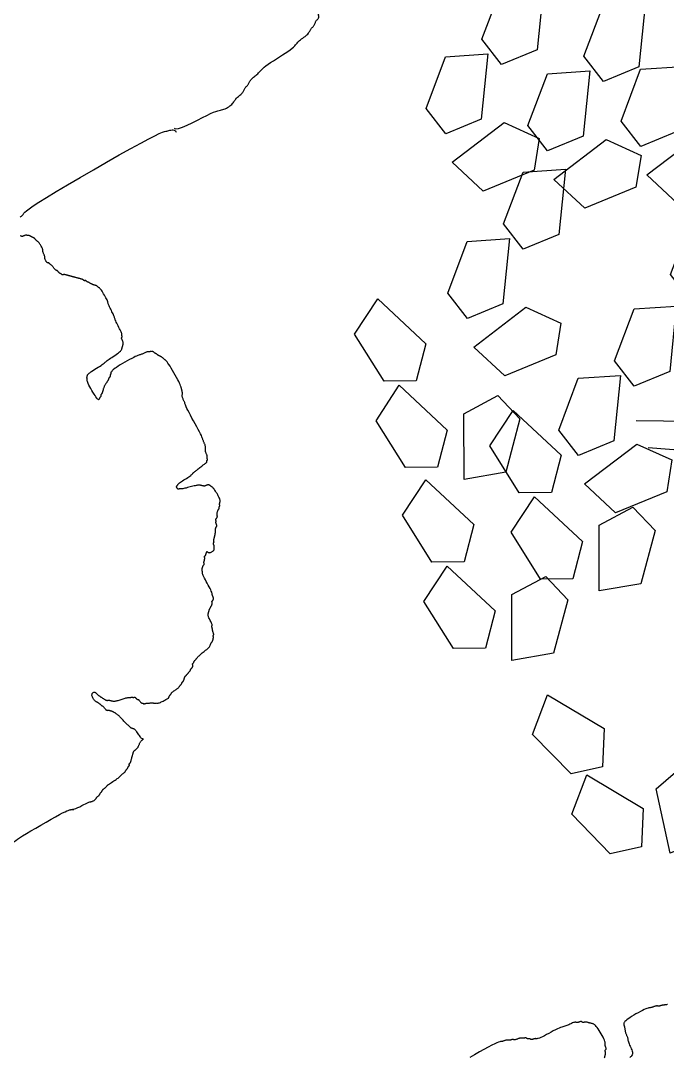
# Model space of a CAD drawing. Header units: metres. Extents: x 99558 to 100592, y 49739 to 50255.
# Drawn here: x 100025.617 to 100027.073, y 50061.805 to 50064.138 of the extents above; entities that cross this region are included whole.
import ezdxf

# ---------------------------------------------------------------- set-up
doc = ezdxf.new("R2010")
doc.units = ezdxf.units.M
doc.header["$MEASUREMENT"] = 0
doc.layers.add('Vegetation', color=100, linetype='Continuous')

# ---------------------------------------------------------------- blocks, each defined once
blk = doc.blocks.new('TREE-01')
for points in [[(5.233, -68.182), (5.321, -68.314), (5.562, -68.415), (5.922, -68.488), (6.367, -68.541), (6.861, -68.577), (7.372, -68.604), (7.863, -68.626), (8.301, -68.649), (8.66, -68.677), (8.943, -68.709), (9.164, -68.745), (9.335, -68.782), (9.469, -68.819), (9.577, -68.855), (9.673, -68.888), (9.769, -68.915), (9.874, -68.937), (9.99, -68.953), (10.111, -68.962), (10.236, -68.965), (10.36, -68.962), (10.482, -68.953), (10.597, -68.937), (10.703, -68.915), (10.797, -68.888), (10.881, -68.855), (10.957, -68.819), (11.028, -68.782), (11.095, -68.745), (11.162, -68.709), (11.231, -68.677), (11.303, -68.649), (11.381, -68.627), (11.463, -68.609), (11.549, -68.595), (11.636, -68.582), (11.724, -68.569), (11.809, -68.555), (11.892, -68.538), (11.97, -68.516), (12.042, -68.488), (12.108, -68.455), (12.17, -68.419), (12.228, -68.382), (12.283, -68.345), (12.336, -68.309), (12.387, -68.277), (12.437, -68.249), (12.487, -68.227), (12.537, -68.209), (12.587, -68.195), (12.637, -68.182), (12.687, -68.17), (12.737, -68.155), (12.787, -68.138), (12.837, -68.116), (12.887, -68.088), (12.938, -68.055), (12.991, -68.02), (13.045, -67.982), (13.103, -67.945), (13.165, -67.91), (13.232, -67.877), (13.304, -67.849), (13.382, -67.827), (13.465, -67.81), (13.554, -67.795), (13.646, -67.782), (13.741, -67.77), (13.839, -67.755), (13.938, -67.738), (14.038, -67.716), (14.139, -67.688), (14.244, -67.655), (14.359, -67.62), (14.488, -67.583), (14.636, -67.545), (14.807, -67.51), (15.006, -67.477), (15.238, -67.449), (15.506, -67.427), (15.8, -67.41), (16.112, -67.395), (16.431, -67.383), (16.746, -67.37), (17.049, -67.356), (17.328, -67.338), (17.573, -67.316), (17.777, -67.288), (17.945, -67.256), (18.083, -67.22), (18.198, -67.183), (18.298, -67.145), (18.389, -67.11), (18.478, -67.077), (18.573, -67.049), (18.679, -67.027), (18.794, -67.01), (18.916, -66.995), (19.04, -66.983), (19.165, -66.97), (19.286, -66.956), (19.402, -66.938), (19.507, -66.916), (19.601, -66.888), (19.684, -66.856), (19.758, -66.82), (19.824, -66.783), (19.884, -66.746), (19.939, -66.71), (19.991, -66.677), (20.041, -66.649), (20.091, -66.627), (20.141, -66.61), (20.191, -66.596), (20.241, -66.583), (20.291, -66.57), (20.341, -66.556), (20.391, -66.538), (20.441, -66.516), (20.491, -66.488), (20.541, -66.456), (20.591, -66.42), (20.641, -66.383), (20.691, -66.346), (20.741, -66.31), (20.791, -66.277), (20.841, -66.25), (20.891, -66.227), (20.94, -66.21), (20.988, -66.196), (21.033, -66.183), (21.075, -66.17), (21.113, -66.156), (21.147, -66.138), (21.175, -66.116), (21.197, -66.088), (21.214, -66.056), (21.229, -66.02), (21.242, -65.983), (21.254, -65.946), (21.269, -65.91), (21.286, -65.878), (21.308, -65.85), (21.336, -65.828), (21.37, -65.81), (21.408, -65.796), (21.45, -65.783), (21.495, -65.77), (21.543, -65.756), (21.592, -65.739), (21.642, -65.716), (21.692, -65.688), (21.743, -65.654), (21.795, -65.613), (21.85, -65.566), (21.908, -65.513), (21.97, -65.454), (22.037, -65.388), (22.109, -65.317), (22.187, -65.239), (22.269, -65.156), (22.355, -65.071), (22.442, -64.983), (22.53, -64.896), (22.615, -64.81), (22.698, -64.728), (22.776, -64.65), (22.848, -64.578), (22.914, -64.512), (22.976, -64.45), (23.034, -64.392), (23.089, -64.337), (23.142, -64.285), (23.193, -64.234), (23.243, -64.184), (23.293, -64.134), (23.344, -64.085), (23.396, -64.037), (23.451, -63.992), (23.509, -63.95), (23.571, -63.912), (23.638, -63.878), (23.71, -63.85), (23.788, -63.828), (23.871, -63.811), (23.959, -63.796), (24.051, -63.784), (24.147, -63.771), (24.244, -63.757), (24.343, -63.739), (24.443, -63.717), (24.543, -63.689), (24.643, -63.655), (24.743, -63.614), (24.844, -63.567), (24.944, -63.514), (25.044, -63.455), (25.144, -63.389), (25.244, -63.317), (25.344, -63.239), (25.445, -63.158), (25.547, -63.075), (25.652, -62.992), (25.76, -62.913), (25.872, -62.839), (25.989, -62.773), (26.111, -62.717), (26.238, -62.673), (26.367, -62.64), (26.493, -62.617), (26.611, -62.601), (26.717, -62.591), (26.805, -62.586), (26.871, -62.584), (26.911, -62.584), (26.922, -62.583), (26.906, -62.577), (26.87, -62.559), (26.82, -62.526), (26.76, -62.47), (26.696, -62.387), (26.633, -62.272), (26.578, -62.118), (26.534, -61.922), (26.5, -61.694), (26.473, -61.442), (26.453, -61.176), (26.435, -60.908), (26.418, -60.646), (26.4, -60.402), (26.378, -60.185), (26.35, -60.003), (26.316, -59.854), (26.278, -59.733), (26.236, -59.635), (26.191, -59.556), (26.143, -59.491), (26.094, -59.436), (26.044, -59.385), (25.994, -59.335), (25.945, -59.285), (25.898, -59.235), (25.852, -59.185), (25.81, -59.135), (25.772, -59.085), (25.739, -59.035), (25.711, -58.985), (25.689, -58.935), (25.671, -58.884), (25.657, -58.832), (25.644, -58.777), (25.631, -58.719), (25.617, -58.657), (25.599, -58.591), (25.577, -58.519), (25.549, -58.44), (25.516, -58.353), (25.478, -58.255), (25.436, -58.144), (25.39, -58.017), (25.343, -57.872), (25.294, -57.707), (25.244, -57.519), (25.194, -57.308), (25.144, -57.077), (25.094, -56.835), (25.044, -56.586), (24.994, -56.337), (24.944, -56.094), (24.894, -55.864), (24.844, -55.653), (24.794, -55.465), (24.743, -55.299), (24.693, -55.152), (24.643, -55.02), (24.593, -54.901), (24.543, -54.791), (24.493, -54.687), (24.443, -54.587), (24.393, -54.487), (24.343, -54.388), (24.293, -54.29), (24.243, -54.195), (24.193, -54.103), (24.143, -54.015), (24.093, -53.931), (24.043, -53.854), (23.993, -53.782), (23.943, -53.715), (23.893, -53.653), (23.843, -53.595), (23.793, -53.54), (23.743, -53.488), (23.693, -53.437), (23.643, -53.387), (23.593, -53.337), (23.543, -53.288), (23.493, -53.241), (23.443, -53.195), (23.393, -53.153), (23.343, -53.115), (23.293, -53.082), (23.243, -53.054), (23.193, -53.031), (23.144, -53.012), (23.096, -52.993), (23.051, -52.97), (23.009, -52.942), (22.971, -52.904), (22.937, -52.853), (22.909, -52.787), (22.887, -52.703), (22.87, -52.605), (22.855, -52.495), (22.842, -52.379), (22.83, -52.259), (22.815, -52.141), (22.798, -52.026), (22.776, -51.921), (22.748, -51.827), (22.715, -51.744), (22.68, -51.67), (22.642, -51.604), (22.605, -51.545), (22.569, -51.49), (22.537, -51.438), (22.509, -51.388), (22.487, -51.338), (22.469, -51.287), (22.455, -51.234), (22.442, -51.179), (22.429, -51.121), (22.415, -51.06), (22.398, -50.993), (22.376, -50.921), (22.348, -50.843), (22.314, -50.761), (22.276, -50.675), (22.234, -50.588), (22.189, -50.501), (22.141, -50.415), (22.092, -50.332), (22.042, -50.255), (21.992, -50.182), (21.943, -50.112), (21.895, -50.04), (21.85, -49.963), (21.808, -49.877), (21.77, -49.777), (21.737, -49.66), (21.708, -49.522), (21.687, -49.36), (21.673, -49.181), (21.669, -48.991), (21.675, -48.797), (21.694, -48.606), (21.727, -48.425), (21.776, -48.261), (21.842, -48.122), (21.926, -48.012), (22.023, -47.931), (22.13, -47.877), (22.242, -47.847), (22.354, -47.839), (22.461, -47.85), (22.559, -47.879), (22.642, -47.922), (22.709, -47.978), (22.759, -48.045), (22.797, -48.121), (22.826, -48.205), (22.848, -48.296), (22.867, -48.391), (22.887, -48.489), (22.909, -48.588), (22.937, -48.688), (22.971, -48.788), (23.009, -48.888), (23.051, -48.988), (23.096, -49.088), (23.144, -49.188), (23.193, -49.288), (23.243, -49.388), (23.293, -49.488), (23.343, -49.588), (23.393, -49.688), (23.443, -49.788), (23.493, -49.888), (23.543, -49.988), (23.593, -50.088), (23.643, -50.188), (23.693, -50.288), (23.743, -50.386), (23.793, -50.481), (23.843, -50.571), (23.893, -50.655), (23.943, -50.732), (23.993, -50.798), (24.043, -50.854), (24.093, -50.899), (24.143, -50.933), (24.193, -50.959), (24.243, -50.979), (24.293, -50.997), (24.343, -51.014), (24.393, -51.032), (24.443, -51.054), (24.493, -51.082), (24.543, -51.116), (24.593, -51.154), (24.643, -51.196), (24.693, -51.241), (24.743, -51.289), (24.794, -51.338), (24.844, -51.388), (24.894, -51.438), (24.945, -51.488), (24.997, -51.538), (25.052, -51.588), (25.11, -51.638), (25.172, -51.688), (25.238, -51.738), (25.31, -51.787), (25.389, -51.837), (25.476, -51.887), (25.574, -51.937), (25.686, -51.987), (25.813, -52.037), (25.958, -52.087), (26.123, -52.137), (26.311, -52.187), (26.522, -52.237), (26.752, -52.287), (26.992, -52.337), (27.237, -52.387), (27.478, -52.437), (27.709, -52.487), (27.922, -52.537), (28.112, -52.587), (28.272, -52.637), (28.405, -52.686), (28.514, -52.734), (28.604, -52.779), (28.678, -52.821), (28.74, -52.859), (28.795, -52.892), (28.846, -52.92), (28.896, -52.943), (28.946, -52.96), (28.996, -52.974), (29.046, -52.987), (29.096, -53), (29.146, -53.014), (29.196, -53.032), (29.246, -53.054), (29.296, -53.082), (29.346, -53.114), (29.396, -53.15), (29.446, -53.187), (29.496, -53.224), (29.546, -53.26), (29.596, -53.292), (29.646, -53.32), (29.696, -53.343), (29.745, -53.361), (29.793, -53.378), (29.838, -53.395), (29.88, -53.416), (29.918, -53.442), (29.952, -53.476), (29.98, -53.52), (30.002, -53.576), (30.019, -53.641), (30.034, -53.712), (30.046, -53.787), (30.059, -53.861), (30.073, -53.933), (30.091, -53.998), (30.113, -54.053), (30.141, -54.098), (30.174, -54.134), (30.209, -54.165), (30.246, -54.195), (30.284, -54.229), (30.319, -54.269), (30.352, -54.32), (30.38, -54.387), (30.402, -54.47), (30.419, -54.568), (30.434, -54.675), (30.447, -54.787), (30.459, -54.898), (30.474, -55.005), (30.491, -55.103), (30.513, -55.186), (30.541, -55.253), (30.574, -55.303), (30.609, -55.341), (30.647, -55.37), (30.684, -55.392), (30.72, -55.411), (30.752, -55.431), (30.78, -55.453), (30.802, -55.481), (30.82, -55.513), (30.834, -55.549), (30.847, -55.586), (30.86, -55.624), (30.874, -55.659), (30.891, -55.692), (30.914, -55.72), (30.942, -55.742), (30.976, -55.759), (31.017, -55.773), (31.064, -55.786), (31.117, -55.799), (31.176, -55.813), (31.242, -55.831), (31.314, -55.853), (31.392, -55.881), (31.475, -55.914), (31.563, -55.952), (31.656, -55.995), (31.751, -56.04), (31.848, -56.087), (31.948, -56.136), (32.047, -56.186), (32.147, -56.236), (32.247, -56.286), (32.344, -56.336), (32.439, -56.386), (32.531, -56.436), (32.62, -56.486), (32.703, -56.536), (32.781, -56.586), (32.853, -56.636), (32.921, -56.686), (32.985, -56.736), (33.048, -56.786), (33.111, -56.836), (33.175, -56.886), (33.243, -56.936), (33.315, -56.986), (33.393, -57.036), (33.481, -57.085), (33.579, -57.132), (33.69, -57.177), (33.817, -57.22), (33.962, -57.258), (34.127, -57.291), (34.315, -57.319), (34.527, -57.341), (34.755, -57.358), (34.993, -57.369), (35.233, -57.377), (35.466, -57.382), (35.685, -57.385), (35.882, -57.386), (36.05, -57.386), (36.182, -57.386), (36.282, -57.385), (36.356, -57.382), (36.408, -57.377), (36.445, -57.369), (36.472, -57.358), (36.494, -57.341), (36.517, -57.319), (36.545, -57.291), (36.578, -57.259), (36.616, -57.223), (36.658, -57.186), (36.704, -57.149), (36.751, -57.113), (36.8, -57.08), (36.85, -57.053), (36.9, -57.03), (36.95, -57.013), (37, -56.999), (37.05, -56.986), (37.1, -56.973), (37.15, -56.959), (37.2, -56.941), (37.25, -56.919), (37.301, -56.891), (37.355, -56.859), (37.414, -56.823), (37.484, -56.786), (37.566, -56.749), (37.663, -56.713), (37.779, -56.68), (37.917, -56.653), (38.079, -56.63), (38.259, -56.613), (38.452, -56.599), (38.651, -56.586), (38.85, -56.573), (39.043, -56.559), (39.223, -56.541), (39.385, -56.519), (39.523, -56.491), (39.639, -56.459), (39.737, -56.423), (39.818, -56.386), (39.888, -56.349), (39.948, -56.313), (40.001, -56.281), (40.052, -56.253), (40.102, -56.231), (40.152, -56.213), (40.202, -56.199), (40.252, -56.186), (40.302, -56.173), (40.352, -56.159), (40.402, -56.142), (40.452, -56.119), (40.502, -56.092), (40.552, -56.059), (40.602, -56.023), (40.652, -55.986), (40.702, -55.949), (40.752, -55.913), (40.802, -55.881), (40.852, -55.853), (40.902, -55.831), (40.952, -55.813), (41.002, -55.799), (41.052, -55.786), (41.102, -55.773), (41.152, -55.759), (41.202, -55.742), (41.252, -55.72), (41.302, -55.692), (41.353, -55.658), (41.403, -55.62), (41.453, -55.578), (41.503, -55.533), (41.553, -55.485), (41.603, -55.436), (41.653, -55.386), (41.703, -55.337), (41.753, -55.287), (41.803, -55.24), (41.853, -55.195), (41.903, -55.153), (41.953, -55.115), (42.003, -55.081), (42.053, -55.053), (42.103, -55.031), (42.154, -55.014), (42.206, -54.999), (42.261, -54.986), (42.319, -54.974), (42.381, -54.959), (42.448, -54.942), (42.52, -54.92), (42.598, -54.892), (42.68, -54.859), (42.766, -54.824), (42.853, -54.787), (42.941, -54.749), (43.026, -54.714), (43.109, -54.681), (43.187, -54.653), (43.259, -54.631), (43.325, -54.614), (43.387, -54.599), (43.445, -54.587), (43.5, -54.574), (43.553, -54.56), (43.604, -54.542), (43.654, -54.52), (43.704, -54.492), (43.754, -54.46), (43.804, -54.424), (43.854, -54.387), (43.904, -54.349), (43.954, -54.314), (44.004, -54.281), (44.054, -54.253), (44.104, -54.231), (44.154, -54.214), (44.204, -54.199), (44.254, -54.187), (44.304, -54.174), (44.354, -54.16), (44.404, -54.142), (44.454, -54.12), (44.504, -54.092), (44.553, -54.059), (44.601, -54.021), (44.646, -53.978), (44.688, -53.933), (44.726, -53.886), (44.76, -53.837), (44.788, -53.787), (44.81, -53.737), (44.827, -53.688), (44.842, -53.64), (44.854, -53.595), (44.867, -53.553), (44.882, -53.515), (44.899, -53.482), (44.921, -53.454), (44.949, -53.432), (44.983, -53.414), (45.021, -53.4), (45.063, -53.387), (45.108, -53.374), (45.156, -53.36), (45.205, -53.342), (45.255, -53.32), (45.305, -53.292), (45.355, -53.26), (45.405, -53.224), (45.455, -53.187), (45.505, -53.15), (45.555, -53.114), (45.605, -53.082), (45.655, -53.054), (45.705, -53.032), (45.756, -53.014), (45.808, -53), (45.863, -52.987), (45.921, -52.974), (45.983, -52.96), (46.05, -52.943), (46.122, -52.92), (46.2, -52.892), (46.287, -52.859), (46.386, -52.821), (46.497, -52.779), (46.624, -52.734), (46.769, -52.686), (46.934, -52.637), (47.122, -52.587), (47.334, -52.537), (47.564, -52.488), (47.807, -52.441), (48.056, -52.396), (48.305, -52.354), (48.548, -52.315), (48.778, -52.282), (48.99, -52.254), (49.178, -52.232), (49.344, -52.213), (49.492, -52.197), (49.624, -52.179), (49.743, -52.158), (49.853, -52.132), (49.957, -52.098), (50.057, -52.054), (50.157, -51.998), (50.256, -51.933), (50.354, -51.862), (50.449, -51.787), (50.541, -51.713), (50.629, -51.642), (50.713, -51.577), (50.791, -51.521), (50.863, -51.477), (50.93, -51.443), (50.991, -51.417), (51.049, -51.396), (51.104, -51.378), (51.157, -51.362), (51.208, -51.343), (51.258, -51.321), (51.308, -51.293), (51.358, -51.26), (51.408, -51.221), (51.458, -51.179), (51.508, -51.134), (51.558, -51.087), (51.608, -51.038), (51.658, -50.988), (51.708, -50.938), (51.757, -50.888), (51.805, -50.838), (51.85, -50.788), (51.892, -50.738), (51.93, -50.688), (51.964, -50.638), (51.992, -50.588), (52.014, -50.538), (52.031, -50.489), (52.046, -50.441), (52.058, -50.396), (52.071, -50.354), (52.085, -50.316), (52.103, -50.283), (52.125, -50.255), (52.153, -50.232), (52.185, -50.214), (52.221, -50.197), (52.258, -50.18), (52.296, -50.159), (52.331, -50.133), (52.364, -50.099), (52.392, -50.055), (52.414, -49.999), (52.431, -49.932), (52.446, -49.856), (52.459, -49.771), (52.471, -49.681), (52.486, -49.586), (52.503, -49.488), (52.525, -49.388), (52.553, -49.288), (52.586, -49.189), (52.621, -49.092), (52.659, -48.997), (52.696, -48.905), (52.732, -48.817), (52.764, -48.733), (52.792, -48.655), (52.814, -48.583), (52.832, -48.518), (52.846, -48.458), (52.859, -48.405), (52.872, -48.358), (52.886, -48.318), (52.903, -48.283), (52.925, -48.255), (52.953, -48.232), (52.986, -48.21), (53.022, -48.184), (53.059, -48.147), (53.096, -48.095), (53.132, -48.021), (53.164, -47.921), (53.192, -47.789), (53.214, -47.621), (53.232, -47.425), (53.246, -47.209), (53.259, -46.981), (53.272, -46.749), (53.286, -46.524), (53.304, -46.312), (53.326, -46.123), (53.354, -45.963), (53.387, -45.83), (53.425, -45.721), (53.467, -45.631), (53.513, -45.557), (53.56, -45.495), (53.609, -45.44), (53.659, -45.39), (53.709, -45.34), (53.759, -45.29), (53.809, -45.24), (53.859, -45.19), (53.909, -45.14), (53.959, -45.09), (54.009, -45.04), (54.059, -44.99), (54.11, -44.94), (54.161, -44.89), (54.213, -44.84), (54.268, -44.79), (54.326, -44.74), (54.388, -44.69), (54.454, -44.64), (54.526, -44.59), (54.604, -44.54), (54.687, -44.49), (54.773, -44.44), (54.86, -44.39), (54.947, -44.34), (55.033, -44.29), (55.115, -44.24), (55.193, -44.19), (55.265, -44.14), (55.331, -44.09), (55.39, -44.04), (55.444, -43.99), (55.49, -43.94), (55.531, -43.89), (55.565, -43.84), (55.594, -43.79), (55.616, -43.74), (55.633, -43.691), (55.648, -43.644), (55.66, -43.598), (55.673, -43.556), (55.687, -43.518), (55.705, -43.485), (55.727, -43.457), (55.755, -43.435), (55.788, -43.417), (55.827, -43.403), (55.869, -43.39), (55.914, -43.377), (55.962, -43.363), (56.011, -43.346), (56.061, -43.323), (56.11, -43.295), (56.16, -43.261), (56.207, -43.22), (56.252, -43.174), (56.294, -43.12), (56.333, -43.061), (56.366, -42.995), (56.394, -42.924), (56.416, -42.846), (56.434, -42.763), (56.448, -42.678), (56.461, -42.59), (56.474, -42.503), (56.488, -42.418), (56.505, -42.335), (56.527, -42.257), (56.555, -42.184), (56.588, -42.107), (56.624, -42.018), (56.661, -41.907), (56.698, -41.765), (56.734, -41.582), (56.766, -41.35), (56.794, -41.058), (56.816, -40.701), (56.834, -40.293), (56.848, -39.851), (56.861, -39.391), (56.874, -38.932), (56.888, -38.49), (56.906, -38.082), (56.928, -37.725), (56.956, -37.433), (56.988, -37.201), (57.024, -37.021), (57.061, -36.884), (57.098, -36.781), (57.134, -36.704), (57.167, -36.644), (57.194, -36.592), (57.217, -36.542), (57.235, -36.491), (57.252, -36.439), (57.27, -36.384), (57.29, -36.326), (57.316, -36.264), (57.35, -36.198), (57.395, -36.126), (57.45, -36.048), (57.517, -35.966), (57.59, -35.883), (57.67, -35.801), (57.752, -35.722), (57.835, -35.648), (57.917, -35.582), (57.995, -35.526), (58.067, -35.482), (58.132, -35.448), (58.192, -35.422), (58.245, -35.401), (58.292, -35.383), (58.333, -35.367), (58.367, -35.348), (58.395, -35.326), (58.417, -35.298), (58.435, -35.265), (58.449, -35.226), (58.462, -35.184), (58.475, -35.139), (58.489, -35.092), (58.506, -35.043), (58.529, -34.993), (58.557, -34.943), (58.59, -34.893), (58.628, -34.843), (58.67, -34.793), (58.715, -34.743), (58.763, -34.693), (58.812, -34.643), (58.862, -34.593), (58.912, -34.543), (58.961, -34.493), (59.009, -34.443), (59.054, -34.393), (59.096, -34.343), (59.134, -34.293), (59.168, -34.243), (59.196, -34.193), (59.218, -34.143), (59.235, -34.094), (59.249, -34.047), (59.262, -34.001), (59.275, -33.959), (59.289, -33.921), (59.307, -33.888), (59.329, -33.86), (59.357, -33.838), (59.39, -33.82), (59.429, -33.806), (59.471, -33.793), (59.516, -33.78), (59.563, -33.766), (59.613, -33.749), (59.662, -33.727), (59.713, -33.699), (59.763, -33.665), (59.813, -33.627), (59.863, -33.585), (59.913, -33.54), (59.963, -33.492), (60.013, -33.443), (60.063, -33.393), (60.113, -33.344), (60.162, -33.296), (60.209, -33.254), (60.254, -33.218), (60.297, -33.192), (60.335, -33.178), (60.368, -33.177), (60.396, -33.193), (60.419, -33.227), (60.439, -33.276), (60.461, -33.335), (60.488, -33.402), (60.525, -33.471), (60.574, -33.54), (60.642, -33.604), (60.73, -33.66), (60.841, -33.704), (60.972, -33.736), (61.114, -33.757), (61.263, -33.768), (61.412, -33.77), (61.555, -33.763), (61.685, -33.748), (61.797, -33.727), (61.885, -33.699), (61.952, -33.665), (62.002, -33.627), (62.039, -33.585), (62.066, -33.54), (62.088, -33.492), (62.108, -33.443), (62.13, -33.393), (62.158, -33.343), (62.191, -33.292), (62.227, -33.24), (62.264, -33.185), (62.301, -33.127), (62.337, -33.065), (62.369, -32.999), (62.397, -32.927), (62.419, -32.849), (62.437, -32.767), (62.451, -32.684), (62.464, -32.602), (62.477, -32.523), (62.491, -32.449), (62.509, -32.383), (62.531, -32.327), (62.559, -32.283), (62.591, -32.249), (62.627, -32.223), (62.664, -32.202), (62.701, -32.184), (62.737, -32.168), (62.77, -32.149), (62.798, -32.127), (62.82, -32.099), (62.837, -32.066), (62.851, -32.027), (62.864, -31.985), (62.877, -31.94), (62.891, -31.893), (62.909, -31.844), (62.931, -31.794), (62.959, -31.744), (62.992, -31.694), (63.031, -31.644), (63.073, -31.594), (63.118, -31.544), (63.165, -31.494), (63.215, -31.444), (63.264, -31.394), (63.314, -31.344), (63.364, -31.294), (63.415, -31.244), (63.465, -31.194), (63.515, -31.144), (63.565, -31.094), (63.615, -31.044), (63.665, -30.994), (63.715, -30.944), (63.765, -30.893), (63.815, -30.841), (63.865, -30.786), (63.915, -30.728), (63.965, -30.666), (64.015, -30.599), (64.065, -30.528), (64.115, -30.45), (64.165, -30.367), (64.215, -30.281), (64.265, -30.194), (64.315, -30.107), (64.365, -30.021), (64.415, -29.939), (64.465, -29.861), (64.515, -29.789), (64.565, -29.724), (64.615, -29.664), (64.665, -29.611), (64.715, -29.564), (64.765, -29.524), (64.815, -29.489), (64.865, -29.461), (64.915, -29.439), (64.964, -29.421), (65.012, -29.404), (65.057, -29.386), (65.099, -29.366), (65.137, -29.339), (65.171, -29.305), (65.199, -29.261), (65.221, -29.205), (65.238, -29.139), (65.253, -29.066), (65.266, -28.986), (65.278, -28.904), (65.293, -28.821), (65.31, -28.739), (65.332, -28.661), (65.36, -28.589), (65.393, -28.523), (65.428, -28.461), (65.466, -28.403), (65.503, -28.348), (65.539, -28.296), (65.571, -28.245), (65.599, -28.195), (65.621, -28.145), (65.639, -28.096), (65.653, -28.048), (65.666, -28.003), (65.679, -27.961), (65.693, -27.923), (65.71, -27.89), (65.732, -27.862), (65.76, -27.84), (65.794, -27.822), (65.832, -27.808), (65.874, -27.795), (65.919, -27.782), (65.967, -27.768), (66.016, -27.751), (66.066, -27.728), (66.116, -27.7), (66.165, -27.667), (66.213, -27.629), (66.258, -27.587), (66.3, -27.542), (66.338, -27.494), (66.371, -27.445), (66.399, -27.395), (66.422, -27.345), (66.44, -27.294), (66.457, -27.242), (66.475, -27.187), (66.495, -27.129), (66.521, -27.067), (66.555, -27.001), (66.6, -26.929), (66.655, -26.851), (66.722, -26.769), (66.795, -26.686), (66.875, -26.604), (66.957, -26.524), (67.04, -26.451), (67.122, -26.385), (67.2, -26.329), (67.272, -26.285), (67.337, -26.251), (67.397, -26.225), (67.45, -26.204), (67.497, -26.186), (67.538, -26.17), (67.572, -26.151), (67.6, -26.129), (67.622, -26.101), (67.64, -26.068), (67.654, -26.033), (67.667, -25.996), (67.68, -25.958), (67.694, -25.923), (67.711, -25.89), (67.734, -25.862), (67.761, -25.84), (67.794, -25.823), (67.83, -25.808), (67.867, -25.796), (67.904, -25.783), (67.94, -25.769), (67.972, -25.751), (68, -25.729), (68.022, -25.701), (68.04, -25.668), (68.054, -25.629), (68.067, -25.587), (68.08, -25.542), (68.094, -25.495), (68.112, -25.446), (68.134, -25.396), (68.162, -25.346), (68.195, -25.296), (68.233, -25.246), (68.276, -25.196), (68.321, -25.146), (68.368, -25.096), (68.417, -25.046), (68.467, -24.996), (68.517, -24.945), (68.566, -24.889), (68.614, -24.821), (68.659, -24.738), (68.701, -24.632), (68.739, -24.499), (68.773, -24.333), (68.801, -24.13), (68.823, -23.885), (68.838, -23.607), (68.848, -23.307), (68.851, -22.997), (68.848, -22.686), (68.838, -22.386), (68.823, -22.109), (68.801, -21.864), (68.773, -21.66), (68.74, -21.494), (68.705, -21.361), (68.667, -21.255), (68.63, -21.172), (68.594, -21.104), (68.562, -21.048), (68.534, -20.997), (68.512, -20.947), (68.494, -20.897), (68.48, -20.847), (68.467, -20.797), (68.455, -20.747), (68.44, -20.697), (68.423, -20.647), (68.401, -20.597), (68.372, -20.547), (68.338, -20.498), (68.297, -20.451), (68.25, -20.406), (68.197, -20.364), (68.138, -20.326), (68.072, -20.292), (68, -20.264), (67.922, -20.242), (67.84, -20.224), (67.754, -20.21), (67.667, -20.197), (67.58, -20.185), (67.494, -20.17), (67.411, -20.153), (67.333, -20.131), (67.261, -20.103), (67.195, -20.069), (67.133, -20.031), (67.075, -19.989), (67.02, -19.944), (66.967, -19.896), (66.917, -19.847), (66.866, -19.798), (66.816, -19.748), (66.765, -19.698), (66.713, -19.648), (66.658, -19.598), (66.6, -19.548), (66.538, -19.498), (66.472, -19.448), (66.399, -19.398), (66.321, -19.348), (66.232, -19.297), (66.129, -19.244), (66.008, -19.189), (65.865, -19.131), (65.696, -19.07), (65.498, -19.003), (65.266, -18.931), (64.998, -18.853), (64.704, -18.771), (64.392, -18.685), (64.073, -18.598), (63.758, -18.511), (63.455, -18.425), (63.176, -18.343), (62.931, -18.265), (62.727, -18.193), (62.561, -18.127), (62.428, -18.068), (62.322, -18.015), (62.238, -17.968), (62.171, -17.927), (62.115, -17.893), (62.064, -17.865), (62.014, -17.843), (61.965, -17.824), (61.917, -17.807), (61.872, -17.79), (61.83, -17.769), (61.792, -17.743), (61.758, -17.709), (61.73, -17.665), (61.708, -17.609), (61.693, -17.544), (61.683, -17.473), (61.68, -17.398), (61.683, -17.324), (61.693, -17.253), (61.708, -17.187), (61.73, -17.132), (61.758, -17.088), (61.792, -17.054), (61.83, -17.027), (61.872, -17.007), (61.917, -16.989), (61.965, -16.972), (62.014, -16.954), (62.064, -16.932), (62.115, -16.904), (62.172, -16.871), (62.242, -16.836), (62.331, -16.798), (62.444, -16.761), (62.589, -16.726), (62.771, -16.693), (62.998, -16.665), (63.271, -16.643), (63.581, -16.626), (63.917, -16.611), (64.265, -16.599), (64.613, -16.586), (64.949, -16.571), (65.259, -16.554), (65.532, -16.532), (65.759, -16.504), (65.942, -16.472), (66.089, -16.436), (66.208, -16.399), (66.304, -16.361), (66.386, -16.326), (66.46, -16.293), (66.533, -16.265), (66.611, -16.243), (66.699, -16.226), (66.797, -16.211), (66.908, -16.199), (67.035, -16.186), (67.18, -16.172), (67.345, -16.154), (67.533, -16.132), (67.745, -16.104), (67.975, -16.072), (68.218, -16.036), (68.467, -15.999), (68.716, -15.962), (68.959, -15.926), (69.19, -15.893), (69.401, -15.865), (69.589, -15.843), (69.753, -15.826), (69.896, -15.812), (70.018, -15.799), (70.122, -15.786), (70.208, -15.772), (70.278, -15.754), (70.335, -15.732), (70.379, -15.704), (70.413, -15.672), (70.439, -15.636), (70.46, -15.599), (70.478, -15.562), (70.494, -15.526), (70.513, -15.493), (70.535, -15.466), (70.563, -15.443), (70.596, -15.426), (70.631, -15.412), (70.668, -15.399), (70.706, -15.386), (70.741, -15.372), (70.774, -15.354), (70.802, -15.332), (70.824, -15.304), (70.841, -15.271), (70.856, -15.233), (70.869, -15.191), (70.881, -15.145), (70.896, -15.098), (70.913, -15.049), (70.935, -14.999), (70.963, -14.949), (70.996, -14.897), (71.031, -14.842), (71.069, -14.782), (71.106, -14.717), (71.142, -14.643), (71.174, -14.56), (71.202, -14.466), (71.224, -14.36), (71.242, -14.245), (71.256, -14.124), (71.269, -13.999), (71.282, -13.875), (71.296, -13.754), (71.313, -13.639), (71.335, -13.533), (71.364, -13.439), (71.397, -13.355), (71.435, -13.279), (71.477, -13.208), (71.522, -13.14), (71.57, -13.074), (71.619, -13.005), (71.669, -12.933), (71.719, -12.855), (71.768, -12.771), (71.816, -12.68), (71.861, -12.583), (71.903, -12.48), (71.941, -12.371), (71.975, -12.255), (72.003, -12.133), (72.025, -12.005), (72.042, -11.873), (72.056, -11.737), (72.069, -11.6), (72.082, -11.463), (72.096, -11.327), (72.114, -11.195), (72.136, -11.067), (72.164, -10.943), (72.196, -10.81), (72.232, -10.653), (72.269, -10.459), (72.307, -10.211), (72.342, -9.895), (72.375, -9.497), (72.403, -9.001), (72.425, -8.4), (72.442, -7.715), (72.457, -6.975), (72.469, -6.21), (72.482, -5.448), (72.497, -4.718), (72.514, -4.049), (72.536, -3.469), (72.564, -3.001), (72.597, -2.634), (72.632, -2.352), (72.67, -2.136), (72.707, -1.971), (72.743, -1.839), (72.775, -1.722), (72.803, -1.603), (72.825, -1.47), (72.843, -1.322), (72.857, -1.165), (72.87, -1.003), (72.882, -0.842), (72.897, -0.685), (72.914, -0.537), (72.936, -0.404), (72.964, -0.288), (72.998, -0.187), (73.036, -0.099), (73.078, -0.02), (73.123, 0.052), (73.171, 0.121), (73.22, 0.19), (73.27, 0.263), (73.32, 0.341), (73.369, 0.423), (73.416, 0.509), (73.462, 0.596), (73.504, 0.683), (73.542, 0.769), (73.575, 0.851), (73.603, 0.929), (73.626, 1.001), (73.643, 1.069), (73.657, 1.133), (73.67, 1.196), (73.683, 1.259), (73.697, 1.323), (73.715, 1.39), (73.737, 1.462), (73.765, 1.542), (73.797, 1.638), (73.833, 1.761), (73.87, 1.921), (73.907, 2.127), (73.943, 2.39), (73.976, 2.721), (74.004, 3.129), (74.026, 3.618), (74.041, 4.173), (74.051, 4.77), (74.054, 5.386), (74.051, 5.999), (74.041, 6.587), (74.026, 7.126), (74.004, 7.594), (73.976, 7.974), (73.943, 8.272), (73.907, 8.499), (73.87, 8.668), (73.833, 8.791), (73.797, 8.878), (73.765, 8.941), (73.737, 8.993), (73.715, 9.044), (73.697, 9.094), (73.683, 9.147), (73.67, 9.202), (73.657, 9.26), (73.643, 9.321), (73.626, 9.388), (73.603, 9.46), (73.575, 9.538), (73.542, 9.62), (73.504, 9.706), (73.462, 9.793), (73.416, 9.88), (73.369, 9.966), (73.32, 10.049), (73.27, 10.126), (73.22, 10.198), (73.171, 10.265), (73.123, 10.327), (73.078, 10.385), (73.036, 10.439), (72.998, 10.492), (72.964, 10.543), (72.936, 10.593), (72.914, 10.643), (72.897, 10.693), (72.882, 10.743), (72.87, 10.793), (72.857, 10.843), (72.843, 10.893), (72.825, 10.943), (72.803, 10.993), (72.775, 11.043), (72.743, 11.093), (72.707, 11.143), (72.67, 11.193), (72.632, 11.243), (72.597, 11.293), (72.564, 11.343), (72.536, 11.393), (72.514, 11.443), (72.497, 11.493), (72.482, 11.543), (72.469, 11.593), (72.457, 11.643), (72.442, 11.693), (72.425, 11.743), (72.403, 11.793), (72.375, 11.842), (72.341, 11.891), (72.303, 11.939), (72.261, 11.984), (72.216, 12.026), (72.168, 12.064), (72.119, 12.098), (72.069, 12.126), (72.019, 12.148), (71.969, 12.165), (71.919, 12.18), (71.869, 12.192), (71.819, 12.205), (71.769, 12.219), (71.719, 12.237), (71.669, 12.259), (71.619, 12.287), (71.566, 12.319), (71.508, 12.355), (71.444, 12.392), (71.37, 12.43), (71.284, 12.465), (71.185, 12.498), (71.069, 12.526), (70.935, 12.548), (70.786, 12.565), (70.627, 12.58), (70.46, 12.592), (70.29, 12.605), (70.121, 12.619), (69.957, 12.637), (69.801, 12.659), (69.655, 12.687), (69.51, 12.719), (69.351, 12.755), (69.168, 12.792), (68.947, 12.829), (68.676, 12.865), (68.342, 12.898), (67.934, 12.925), (67.443, 12.947), (66.888, 12.963), (66.291, 12.972), (65.674, 12.975), (65.06, 12.972), (64.472, 12.963), (63.933, 12.947), (63.465, 12.925), (63.084, 12.898), (62.786, 12.865), (62.558, 12.829), (62.389, 12.792), (62.267, 12.755), (62.179, 12.719), (62.116, 12.687), (62.064, 12.659), (62.014, 12.637), (61.965, 12.619), (61.917, 12.605), (61.872, 12.592), (61.83, 12.58), (61.792, 12.565), (61.758, 12.548), (61.73, 12.526), (61.708, 12.498), (61.691, 12.465), (61.676, 12.43), (61.664, 12.392), (61.651, 12.355), (61.636, 12.319), (61.619, 12.287), (61.597, 12.259), (61.569, 12.237), (61.536, 12.219), (61.501, 12.205), (61.463, 12.192), (61.426, 12.18), (61.39, 12.165), (61.358, 12.148), (61.33, 12.126), (61.308, 12.098), (61.29, 12.065), (61.276, 12.03), (61.263, 11.992), (61.251, 11.955), (61.236, 11.92), (61.219, 11.887), (61.197, 11.859), (61.169, 11.837), (61.135, 11.82), (61.097, 11.805), (61.055, 11.793), (61.01, 11.78), (60.962, 11.765), (60.913, 11.748), (60.863, 11.726), (60.813, 11.698), (60.762, 11.664), (60.71, 11.626), (60.655, 11.584), (60.597, 11.539), (60.535, 11.492), (60.468, 11.442), (60.396, 11.393), (60.318, 11.343), (60.235, 11.293), (60.146, 11.243), (60.054, 11.193), (59.959, 11.143), (59.862, 11.093), (59.762, 11.043), (59.662, 10.993), (59.562, 10.943), (59.462, 10.892), (59.362, 10.839), (59.262, 10.784), (59.162, 10.727), (59.062, 10.665), (58.962, 10.598), (58.862, 10.526), (58.762, 10.448), (58.663, 10.366), (58.565, 10.28), (58.47, 10.193), (58.378, 10.106), (58.29, 10.02), (58.206, 9.938), (58.128, 9.86), (58.056, 9.788), (57.99, 9.722), (57.928, 9.663), (57.87, 9.61), (57.815, 9.563), (57.762, 9.522), (57.712, 9.488), (57.661, 9.46), (57.611, 9.438), (57.562, 9.42), (57.515, 9.406), (57.47, 9.393), (57.428, 9.381), (57.389, 9.366), (57.356, 9.349), (57.328, 9.327), (57.306, 9.299), (57.288, 9.266), (57.274, 9.231), (57.261, 9.193), (57.248, 9.156), (57.234, 9.12), (57.217, 9.088), (57.194, 9.06), (57.166, 9.038), (57.133, 9.02), (57.095, 9.006), (57.053, 8.993), (57.008, 8.981), (56.96, 8.966), (56.911, 8.949), (56.861, 8.927), (56.811, 8.899), (56.761, 8.866), (56.711, 8.831), (56.661, 8.793), (56.611, 8.756), (56.561, 8.721), (56.511, 8.688), (56.461, 8.66), (56.411, 8.64), (56.362, 8.635), (56.314, 8.655), (56.269, 8.71), (56.227, 8.809), (56.189, 8.96), (56.155, 9.174), (56.127, 9.46), (56.105, 9.822), (56.09, 10.245), (56.08, 10.709), (56.077, 11.193), (56.08, 11.677), (56.09, 12.14), (56.105, 12.563), (56.127, 12.925), (56.155, 13.212), (56.188, 13.427), (56.223, 13.584), (56.261, 13.692), (56.298, 13.762), (56.334, 13.806), (56.366, 13.835), (56.394, 13.859), (56.416, 13.887), (56.434, 13.92), (56.448, 13.958), (56.461, 14), (56.474, 14.045), (56.488, 14.093), (56.505, 14.142), (56.527, 14.192), (56.555, 14.242), (56.589, 14.292), (56.627, 14.342), (56.669, 14.392), (56.714, 14.442), (56.762, 14.492), (56.811, 14.542), (56.861, 14.592), (56.912, 14.641), (56.971, 14.691), (57.046, 14.738), (57.144, 14.783), (57.274, 14.825), (57.443, 14.863), (57.658, 14.897), (57.928, 14.925), (58.257, 14.947), (58.633, 14.964), (59.04, 14.979), (59.462, 14.992), (59.885, 15.004), (60.292, 15.019), (60.668, 15.036), (60.997, 15.058), (61.268, 15.086), (61.492, 15.119), (61.682, 15.154), (61.855, 15.191), (62.025, 15.229), (62.207, 15.264), (62.415, 15.297), (62.664, 15.325), (62.965, 15.347), (63.309, 15.365), (63.683, 15.382), (64.073, 15.4), (64.467, 15.42), (64.85, 15.447), (65.209, 15.481), (65.532, 15.525), (65.808, 15.581), (66.04, 15.647), (66.232, 15.72), (66.391, 15.8), (66.522, 15.882), (66.63, 15.965), (66.721, 16.047), (66.8, 16.124), (66.872, 16.196), (66.938, 16.263), (67, 16.325), (67.058, 16.383), (67.113, 16.438), (67.166, 16.49), (67.216, 16.541), (67.267, 16.591), (67.317, 16.641), (67.366, 16.693), (67.413, 16.748), (67.458, 16.808), (67.5, 16.873), (67.539, 16.947), (67.572, 17.03), (67.6, 17.124), (67.622, 17.23), (67.64, 17.344), (67.654, 17.463), (67.667, 17.582), (67.68, 17.699), (67.694, 17.808), (67.711, 17.907), (67.734, 17.991), (67.761, 18.057), (67.794, 18.107), (67.83, 18.145), (67.867, 18.174), (67.904, 18.196), (67.94, 18.215), (67.972, 18.235), (68, 18.257), (68.022, 18.285), (68.04, 18.319), (68.054, 18.357), (68.067, 18.399), (68.08, 18.444), (68.094, 18.491), (68.112, 18.541), (68.134, 18.59), (68.162, 18.641), (68.194, 18.699), (68.23, 18.768), (68.267, 18.857), (68.304, 18.97), (68.34, 19.115), (68.373, 19.297), (68.401, 19.523), (68.423, 19.796), (68.44, 20.107), (68.455, 20.442), (68.467, 20.79), (68.48, 21.137), (68.494, 21.473), (68.512, 21.783), (68.534, 22.056), (68.562, 22.283), (68.594, 22.471), (68.63, 22.634), (68.667, 22.781), (68.705, 22.925), (68.74, 23.078), (68.773, 23.251), (68.801, 23.456), (68.823, 23.7), (68.84, 23.978), (68.855, 24.278), (68.867, 24.588), (68.88, 24.899), (68.895, 25.199), (68.912, 25.476), (68.934, 25.721), (68.962, 25.926), (68.995, 26.099), (69.03, 26.252), (69.068, 26.396), (69.105, 26.543), (69.141, 26.706), (69.173, 26.894), (69.201, 27.121), (69.223, 27.394), (69.239, 27.704), (69.248, 28.039), (69.251, 28.387), (69.248, 28.735), (69.239, 29.07), (69.223, 29.381), (69.201, 29.654), (69.173, 29.88), (69.141, 30.062), (69.105, 30.207), (69.068, 30.32), (69.03, 30.409), (68.995, 30.478), (68.962, 30.536), (68.934, 30.587), (68.912, 30.637), (68.895, 30.687), (68.88, 30.737), (68.867, 30.787), (68.855, 30.837), (68.84, 30.887), (68.823, 30.936), (68.801, 30.986), (68.773, 31.036), (68.739, 31.086), (68.701, 31.136), (68.659, 31.186), (68.614, 31.236), (68.566, 31.286), (68.517, 31.336), (68.467, 31.386), (68.417, 31.436), (68.367, 31.487), (68.317, 31.54), (68.267, 31.595), (68.217, 31.653), (68.167, 31.714), (68.117, 31.781), (68.067, 31.853), (68.017, 31.931), (67.967, 32.013), (67.917, 32.099), (67.867, 32.186), (67.817, 32.273), (67.767, 32.359), (67.717, 32.441), (67.667, 32.519), (67.617, 32.591), (67.568, 32.658), (67.52, 32.72), (67.475, 32.778), (67.433, 32.832), (67.395, 32.885), (67.361, 32.936), (67.333, 32.986), (67.311, 33.036), (67.294, 33.085), (67.279, 33.132), (67.267, 33.177), (67.254, 33.22), (67.24, 33.258), (67.222, 33.291), (67.2, 33.319), (67.172, 33.341), (67.139, 33.359), (67.104, 33.373), (67.066, 33.386), (67.029, 33.398), (66.994, 33.413), (66.961, 33.43), (66.933, 33.452), (66.911, 33.48), (66.893, 33.514), (66.879, 33.552), (66.866, 33.594), (66.854, 33.639), (66.839, 33.687), (66.822, 33.736), (66.8, 33.786), (66.772, 33.836), (66.737, 33.887), (66.697, 33.939), (66.65, 33.994), (66.596, 34.052), (66.537, 34.114), (66.471, 34.18), (66.399, 34.252), (66.322, 34.33), (66.239, 34.412), (66.153, 34.498), (66.066, 34.585), (65.979, 34.673), (65.893, 34.758), (65.81, 34.841), (65.732, 34.919), (65.66, 34.991), (65.594, 35.057), (65.532, 35.119), (65.474, 35.177), (65.419, 35.232), (65.367, 35.284), (65.316, 35.335), (65.266, 35.385), (65.215, 35.435), (65.165, 35.485), (65.115, 35.535), (65.065, 35.585), (65.015, 35.635), (64.965, 35.685), (64.915, 35.735), (64.865, 35.785), (64.815, 35.835), (64.765, 35.885), (64.715, 35.935), (64.665, 35.985), (64.615, 36.035), (64.565, 36.085), (64.515, 36.135), (64.465, 36.185), (64.415, 36.235), (64.365, 36.285), (64.315, 36.335), (64.265, 36.385), (64.215, 36.435), (64.165, 36.485), (64.115, 36.535), (64.065, 36.585), (64.015, 36.635), (63.965, 36.684), (63.915, 36.731), (63.865, 36.776), (63.815, 36.818), (63.765, 36.857), (63.715, 36.89), (63.665, 36.918), (63.615, 36.94), (63.566, 36.958), (63.518, 36.972), (63.473, 36.985), (63.431, 36.997), (63.393, 37.012), (63.359, 37.029), (63.331, 37.051), (63.309, 37.079), (63.292, 37.113), (63.277, 37.151), (63.264, 37.193), (63.252, 37.238), (63.237, 37.286), (63.22, 37.335), (63.198, 37.384), (63.17, 37.435), (63.137, 37.485), (63.102, 37.538), (63.064, 37.593), (63.027, 37.651), (62.991, 37.712), (62.959, 37.779), (62.931, 37.851), (62.909, 37.929), (62.891, 38.01), (62.877, 38.093), (62.864, 38.176), (62.851, 38.255), (62.837, 38.329), (62.82, 38.395), (62.798, 38.451), (62.77, 38.495), (62.737, 38.531), (62.701, 38.562), (62.664, 38.592), (62.627, 38.626), (62.591, 38.666), (62.559, 38.718), (62.531, 38.784), (62.509, 38.868), (62.491, 38.967), (62.477, 39.079), (62.464, 39.201), (62.451, 39.328), (62.437, 39.459), (62.419, 39.59), (62.397, 39.717), (62.369, 39.839), (62.337, 39.954), (62.301, 40.064), (62.264, 40.167), (62.227, 40.264), (62.191, 40.354), (62.158, 40.439), (62.13, 40.517), (62.108, 40.589), (62.091, 40.654), (62.077, 40.714), (62.064, 40.767), (62.051, 40.814), (62.037, 40.854), (62.019, 40.889), (61.997, 40.917), (61.969, 40.939), (61.937, 40.958), (61.901, 40.978), (61.864, 41), (61.826, 41.029), (61.791, 41.067), (61.758, 41.117), (61.73, 41.183), (61.708, 41.267), (61.693, 41.366), (61.683, 41.475), (61.68, 41.591), (61.683, 41.711), (61.693, 41.83), (61.708, 41.944), (61.73, 42.05), (61.758, 42.144), (61.791, 42.229), (61.826, 42.307), (61.864, 42.383), (61.901, 42.458), (61.937, 42.537), (61.969, 42.622), (61.997, 42.716), (62.019, 42.822), (62.037, 42.937), (62.051, 43.058), (62.064, 43.183), (62.077, 43.307), (62.091, 43.428), (62.108, 43.543), (62.13, 43.649), (62.158, 43.744), (62.191, 43.83), (62.227, 43.914), (62.264, 43.999), (62.301, 44.09), (62.337, 44.193), (62.369, 44.311), (62.397, 44.449), (62.419, 44.61), (62.435, 44.79), (62.444, 44.983), (62.447, 45.182), (62.444, 45.381), (62.435, 45.574), (62.419, 45.754), (62.397, 45.915), (62.369, 46.053), (62.337, 46.17), (62.301, 46.27), (62.264, 46.357), (62.227, 46.434), (62.191, 46.506), (62.158, 46.576), (62.13, 46.648), (62.108, 46.726), (62.091, 46.809), (62.077, 46.894), (62.064, 46.981), (62.051, 47.069), (62.037, 47.154), (62.019, 47.237), (61.997, 47.315), (61.969, 47.387), (61.936, 47.454), (61.897, 47.519), (61.855, 47.581), (61.81, 47.644), (61.763, 47.708), (61.713, 47.776), (61.664, 47.848), (61.614, 47.926), (61.564, 48.007), (61.513, 48.09), (61.463, 48.173), (61.413, 48.252), (61.363, 48.326), (61.313, 48.392), (61.263, 48.448), (61.213, 48.492), (61.164, 48.526), (61.117, 48.552), (61.072, 48.573), (61.029, 48.59), (60.991, 48.607), (60.958, 48.625), (60.93, 48.648), (60.907, 48.675), (60.888, 48.708), (60.869, 48.744), (60.846, 48.781), (60.818, 48.818), (60.78, 48.854), (60.729, 48.886), (60.663, 48.914), (60.579, 48.936), (60.482, 48.954), (60.375, 48.968), (60.263, 48.981), (60.151, 48.994), (60.044, 49.008), (59.946, 49.025), (59.863, 49.047), (59.796, 49.075), (59.746, 49.108), (59.708, 49.144), (59.679, 49.181), (59.657, 49.218), (59.637, 49.254), (59.618, 49.286), (59.596, 49.314), (59.568, 49.336)], [(36.055, 71.018), (35.983, 71.041), (35.905, 71.068), (35.822, 71.101), (35.737, 71.137), (35.649, 71.174), (35.562, 71.211), (35.476, 71.247), (35.394, 71.279), (35.316, 71.307), (35.244, 71.329), (35.177, 71.347), (35.115, 71.361), (35.057, 71.374), (35.003, 71.387), (34.95, 71.401), (34.899, 71.418), (34.849, 71.44), (34.799, 71.468), (34.748, 71.501), (34.695, 71.536), (34.641, 71.574), (34.583, 71.611), (34.521, 71.647), (34.454, 71.679), (34.382, 71.707), (34.304, 71.729), (34.222, 71.747), (34.136, 71.761), (34.049, 71.774), (33.961, 71.786), (33.876, 71.801), (33.793, 71.818), (33.715, 71.84), (33.642, 71.868), (33.567, 71.901), (33.483, 71.936), (33.382, 71.974), (33.255, 72.011), (33.096, 72.046), (32.896, 72.079), (32.648, 72.107), (32.347, 72.129), (32.004, 72.144), (31.632, 72.154), (31.247, 72.157), (30.862, 72.154), (30.49, 72.144), (30.147, 72.129), (29.846, 72.107), (29.598, 72.079), (29.4, 72.045), (29.246, 72.007), (29.129, 71.965), (29.044, 71.92), (28.983, 71.873), (28.942, 71.824), (28.912, 71.774), (28.89, 71.724), (28.873, 71.673), (28.858, 71.62), (28.846, 71.565), (28.833, 71.507), (28.819, 71.446), (28.801, 71.379), (28.779, 71.307), (28.751, 71.229), (28.719, 71.146), (28.683, 71.058), (28.646, 70.966), (28.608, 70.87), (28.573, 70.773), (28.54, 70.674), (28.512, 70.574), (28.49, 70.474), (28.473, 70.374), (28.458, 70.274), (28.446, 70.174), (28.433, 70.074), (28.418, 69.974), (28.401, 69.874), (28.379, 69.774), (28.351, 69.674), (28.318, 69.571), (28.283, 69.464), (28.245, 69.349), (28.208, 69.226), (28.172, 69.09), (28.14, 68.941), (28.112, 68.775), (28.09, 68.591), (28.07, 68.396), (28.051, 68.194), (28.029, 67.992), (28, 67.796), (27.962, 67.612), (27.911, 67.448), (27.845, 67.308), (27.761, 67.198), (27.663, 67.115), (27.553, 67.053), (27.437, 67.008), (27.317, 66.976), (27.198, 66.952)], [(23.89, 68.821), (23.942, 68.874), (23.993, 68.924), (24.043, 68.975), (24.093, 69.025), (24.142, 69.075), (24.19, 69.124), (24.235, 69.174), (24.277, 69.224), (24.315, 69.274), (24.349, 69.324), (24.377, 69.374), (24.399, 69.424), (24.416, 69.473), (24.431, 69.521), (24.443, 69.566), (24.456, 69.608), (24.47, 69.646), (24.488, 69.68), (24.51, 69.708), (24.538, 69.73), (24.57, 69.748), (24.606, 69.765), (24.643, 69.783), (24.681, 69.803), (24.716, 69.829), (24.749, 69.863), (24.777, 69.908), (24.799, 69.963), (24.816, 70.028), (24.831, 70.1), (24.844, 70.174), (24.856, 70.249), (24.871, 70.32), (24.888, 70.385), (24.91, 70.441), (24.938, 70.486), (24.971, 70.526), (25.006, 70.57), (25.044, 70.624), (25.081, 70.697), (25.117, 70.797), (25.149, 70.931), (25.177, 71.107), (25.199, 71.33), (25.215, 71.591), (25.224, 71.879), (25.227, 72.182), (25.224, 72.488), (25.215, 72.785), (25.199, 73.062), (25.177, 73.307), (25.149, 73.51), (25.116, 73.676), (25.077, 73.809), (25.035, 73.915), (24.99, 73.998), (24.943, 74.066), (24.893, 74.122), (24.844, 74.173), (24.794, 74.223), (24.743, 74.273), (24.693, 74.323), (24.643, 74.373), (24.593, 74.423), (24.543, 74.473), (24.493, 74.523), (24.443, 74.573), (24.393, 74.623), (24.343, 74.672), (24.293, 74.719), (24.243, 74.764), (24.193, 74.806), (24.143, 74.845), (24.093, 74.878), (24.043, 74.906), (23.993, 74.928), (23.944, 74.946), (23.897, 74.96), (23.851, 74.973), (23.809, 74.985), (23.771, 75), (23.738, 75.017), (23.71, 75.039), (23.687, 75.067), (23.669, 75.1), (23.652, 75.135), (23.635, 75.173), (23.614, 75.21), (23.588, 75.245), (23.554, 75.278), (23.509, 75.306), (23.454, 75.328), (23.389, 75.345), (23.317, 75.36), (23.243, 75.373), (23.168, 75.385), (23.097, 75.4), (23.032, 75.417), (22.976, 75.439), (22.931, 75.467), (22.895, 75.5), (22.861, 75.535), (22.826, 75.572), (22.784, 75.61), (22.732, 75.645), (22.664, 75.678), (22.576, 75.706), (22.464, 75.728), (22.332, 75.745), (22.184, 75.76), (22.025, 75.772), (21.86, 75.785), (21.694, 75.799), (21.531, 75.817), (21.375, 75.839), (21.23, 75.867), (21.089, 75.899), (20.946, 75.935), (20.791, 75.972), (20.618, 76.01), (20.418, 76.045), (20.184, 76.078), (19.908, 76.106), (19.585, 76.128), (19.226, 76.145), (18.845, 76.16), (18.457, 76.172), (18.074, 76.185), (17.713, 76.199), (17.385, 76.217), (17.106, 76.239), (16.886, 76.267), (16.718, 76.299), (16.595, 76.335), (16.506, 76.372), (16.442, 76.409), (16.393, 76.445), (16.351, 76.478), (16.306, 76.505), (16.25, 76.528), (16.185, 76.545), (16.113, 76.559), (16.039, 76.572), (15.964, 76.585), (15.893, 76.599), (15.828, 76.617), (15.772, 76.639), (15.728, 76.667), (15.694, 76.699), (15.668, 76.735), (15.647, 76.772), (15.629, 76.809), (15.612, 76.845), (15.594, 76.878), (15.572, 76.905), (15.544, 76.927), (15.511, 76.945), (15.476, 76.959), (15.438, 76.972), (15.401, 76.985), (15.365, 76.999), (15.333, 77.017), (15.305, 77.039), (15.283, 77.067), (15.265, 77.099), (15.251, 77.135), (15.238, 77.172), (15.226, 77.209), (15.211, 77.245), (15.194, 77.277), (15.172, 77.305), (15.144, 77.327), (15.11, 77.345), (15.072, 77.359), (15.03, 77.372), (14.985, 77.385), (14.937, 77.399), (14.888, 77.416), (14.838, 77.439), (14.788, 77.466), (14.737, 77.499), (14.685, 77.535), (14.63, 77.572), (14.572, 77.609), (14.51, 77.645), (14.443, 77.677), (14.371, 77.705), (14.293, 77.727), (14.211, 77.745), (14.125, 77.759), (14.038, 77.772), (13.95, 77.785), (13.865, 77.799), (13.782, 77.816), (13.704, 77.838), (13.632, 77.866), (13.566, 77.899), (13.504, 77.934), (13.446, 77.972), (13.391, 78.009), (13.338, 78.045), (13.287, 78.077), (13.237, 78.105), (13.187, 78.127), (13.137, 78.145), (13.087, 78.159), (13.037, 78.172), (12.987, 78.184), (12.937, 78.199), (12.887, 78.216), (12.837, 78.238), (12.787, 78.266), (12.736, 78.299), (12.683, 78.334), (12.629, 78.372), (12.571, 78.409), (12.509, 78.444), (12.442, 78.477), (12.37, 78.505), (12.292, 78.527), (12.211, 78.544), (12.127, 78.559), (12.045, 78.572), (11.966, 78.584), (11.892, 78.599), (11.826, 78.616), (11.77, 78.638), (11.723, 78.666), (11.67, 78.699), (11.592, 78.734), (11.47, 78.771), (11.285, 78.809), (11.019, 78.844), (10.654, 78.877), (10.169, 78.905), (9.555, 78.927), (8.837, 78.944), (8.047, 78.959), (7.217, 78.971), (6.382, 78.984)], [(-10.45, -68.195), (-10.376, -68.182), (-10.301, -68.17), (-10.23, -68.155), (-10.165, -68.138), (-10.109, -68.116), (-10.06, -68.088), (-9.994, -68.055), (-9.881, -68.02), (-9.692, -67.982), (-9.396, -67.945), (-8.964, -67.91), (-8.367, -67.877), (-7.574, -67.849), (-6.57, -67.827), (-5.398, -67.812), (-4.113, -67.802), (-2.771, -67.799), (-1.43, -67.802), (-0.145, -67.812), (1.027, -67.827), (2.031, -67.849), (2.824, -67.877), (3.423, -67.91), (3.857, -67.945), (4.157, -67.982), (4.355, -68.02), (4.479, -68.055), (4.562, -68.088), (4.633, -68.116), (4.716, -68.138), (4.811, -68.16), (4.91, -68.187), (5.008, -68.224), (5.096, -68.276), (5.167, -68.35), (5.215, -68.45), (5.233, -68.582)]]:
    blk.add_lwpolyline(points)
blk = doc.blocks.new('L', base_point=(1.36831, 0.59127))
for p, q in [((1.28092, 0.65005), (1.31174, 0.67502)), ((1.31174, 0.67502), (1.34186, 0.62127)), ((1.29372, 0.59983), (1.28092, 0.65005)), ((1.34186, 0.62127), (1.32249, 0.59089)), ((1.32249, 0.59089), (1.29372, 0.59983)), ((1.27528, 0.56678), (1.30611, 0.59174)), ((1.30611, 0.59174), (1.33623, 0.538)), ((1.28809, 0.51656), (1.27528, 0.56678)), ((1.35572, 0.54781), (1.39115, 0.55437)), ((1.39115, 0.55437), (1.40424, 0.52724)), ((1.33698, 0.48912), (1.35572, 0.54781)), ((1.33623, 0.538), (1.31685, 0.50762)), ((1.40424, 0.52724), (1.37627, 0.48362)), ((1.31685, 0.50762), (1.28809, 0.51656)), ((1.37627, 0.48362), (1.33698, 0.48912))]:
    blk.add_line(p, q)
blk = doc.blocks.new('TREE-11')
at = {"layer": 'Vegetation'}
for p, q in [((-28.64, 17.37), (-34.84, 21.07)), ((-28.64, 13.31), (-35.18, 17.75))]:
    blk.add_line(p, q, dxfattribs=at)
for p, xscale, yscale, zscale, rotation in [((-25.53, 58.4), 120, 120, 120, 295.0165150851705), ((-16.56, 51.01), 120, 120, 120, 295.0165150851705), ((-7.24, 46.21), 120, 120, 120, 295.0165150851705), ((-33.81, 39.18), 120, 120, 120, 295.0165150851705), ((-48.64, 36.23), 119.9999999999998, 119.9999999999998, 119.9999999999998, 347.8021081598379), ((-11.04, 28.46), 120, 120, 120, 295.0165150851705), ((-30.7, 19.6), 120, 120, 120, 295.0165150851705), ((-41.74, 17.75), 119.9999999999998, 119.9999999999998, 119.9999999999998, 347.8021081598379), ((-54.15, 15.9), 119.9999999999998, 119.9999999999998, 119.9999999999998, 347.8021081598379)]:
    blk.add_blockref('L', p, dxfattribs=dict(at, xscale=xscale, yscale=yscale, zscale=zscale, rotation=rotation))
at = {"layer": 'Vegetation', "xscale": 120, "yscale": 120, "zscale": 120}
for p in [(-52.09, -10.71), (-38.64, -19.58), (-45.88, -33.26)]:
    blk.add_blockref('L', p, dxfattribs=at)

msp = doc.modelspace()

# ---------------------------------------------------------------- block references
at = {"layer": 'Vegetation', "color": 0}
for name, p, xscale, yscale, zscale, rotation in [('TREE-01', (100024.9776, 50065.3353), 0.0255, 0.0255, 0.0255, 30.00000000000241), ('TREE-11', (100027.8165, 50063.2209), 0.02, 0.02, 0.02, 30.00000000000242), ('TREE-01', (100025.3479, 50062.9286), 0.01, 0.01, 0.01, 30.00000000000242), ('TREE-01', (100027.1373, 50060.7308), 0.015, 0.015, 0.015, 30.00000000000242)]:
    msp.add_blockref(name, p, dxfattribs=dict(at, xscale=xscale, yscale=yscale, zscale=zscale, rotation=rotation))

doc.saveas('drawing.dxf')
